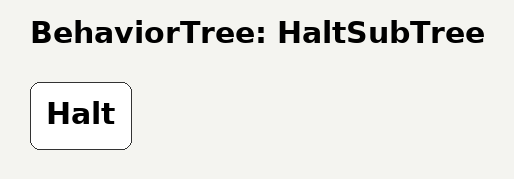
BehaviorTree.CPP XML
<root BTCPP_format="4">
  <BehaviorTree ID="HaltSubTree">
    <Halt/>
  </BehaviorTree>
</root>
